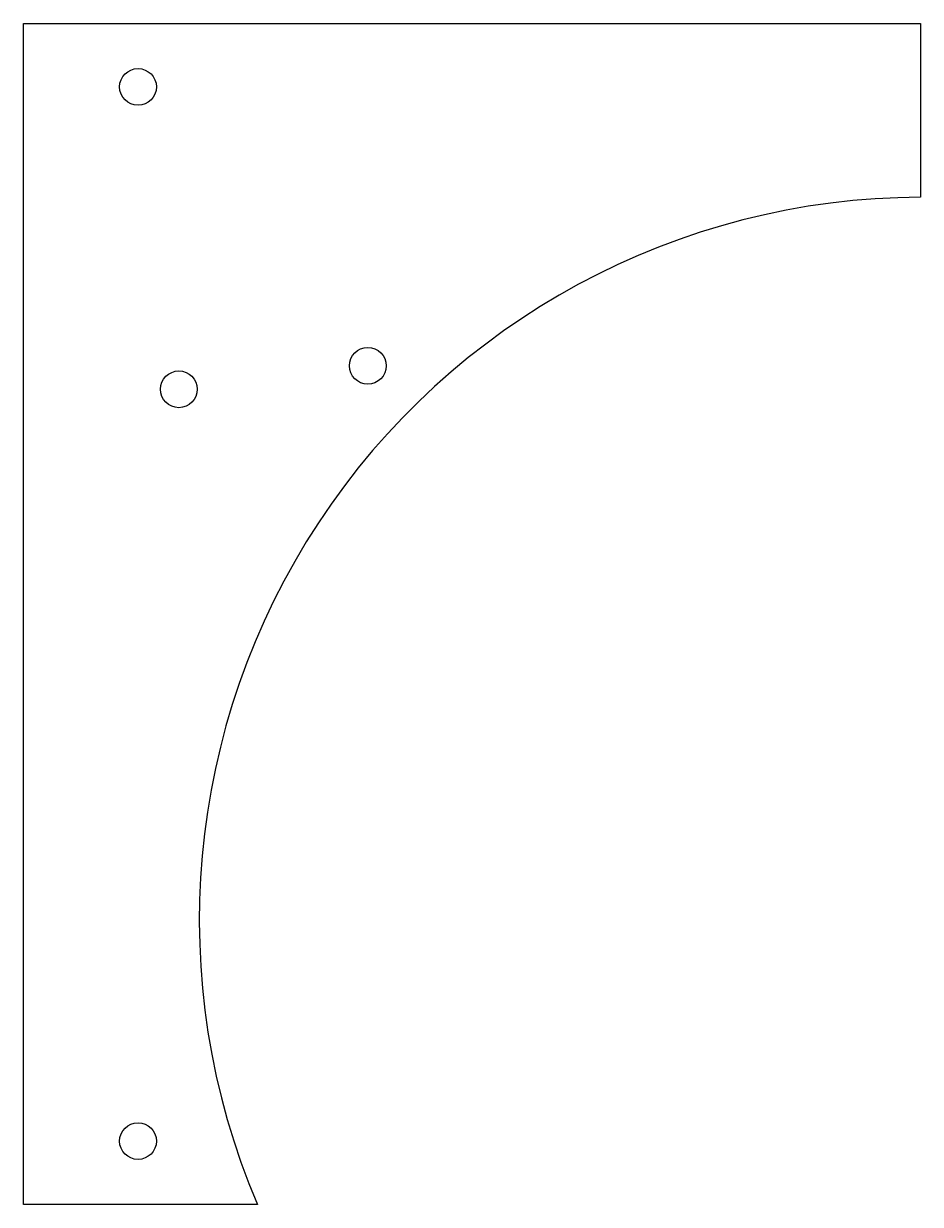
# Model space of a CAD drawing. Header units: millimetres. Extents: x 0 to 110, y 0 to 144.
import ezdxf

# ---------------------------------------------------------------- set-up
doc = ezdxf.new("R2010")
doc.units = ezdxf.units.MM

msp = doc.modelspace()

# ---------------------------------------------------------------- linework, layer by layer
for p, q in [((0, 0), (0, 144.5)), ((0, 144.5), (109.75, 144.5)), ((109.75, 144.5), (109.75, 123.25)), ((28.61, 0), (0, 0))]:
    msp.add_line(p, q)
for centre in [(14, 136.75), (42.12, 102.63), (19, 99.75), (14, 7.75)]:
    msp.add_circle(centre, 2.25)
msp.add_arc((110, 34.75), 88.5, 90.1619, 203.1198)

doc.saveas('drawing.dxf')
